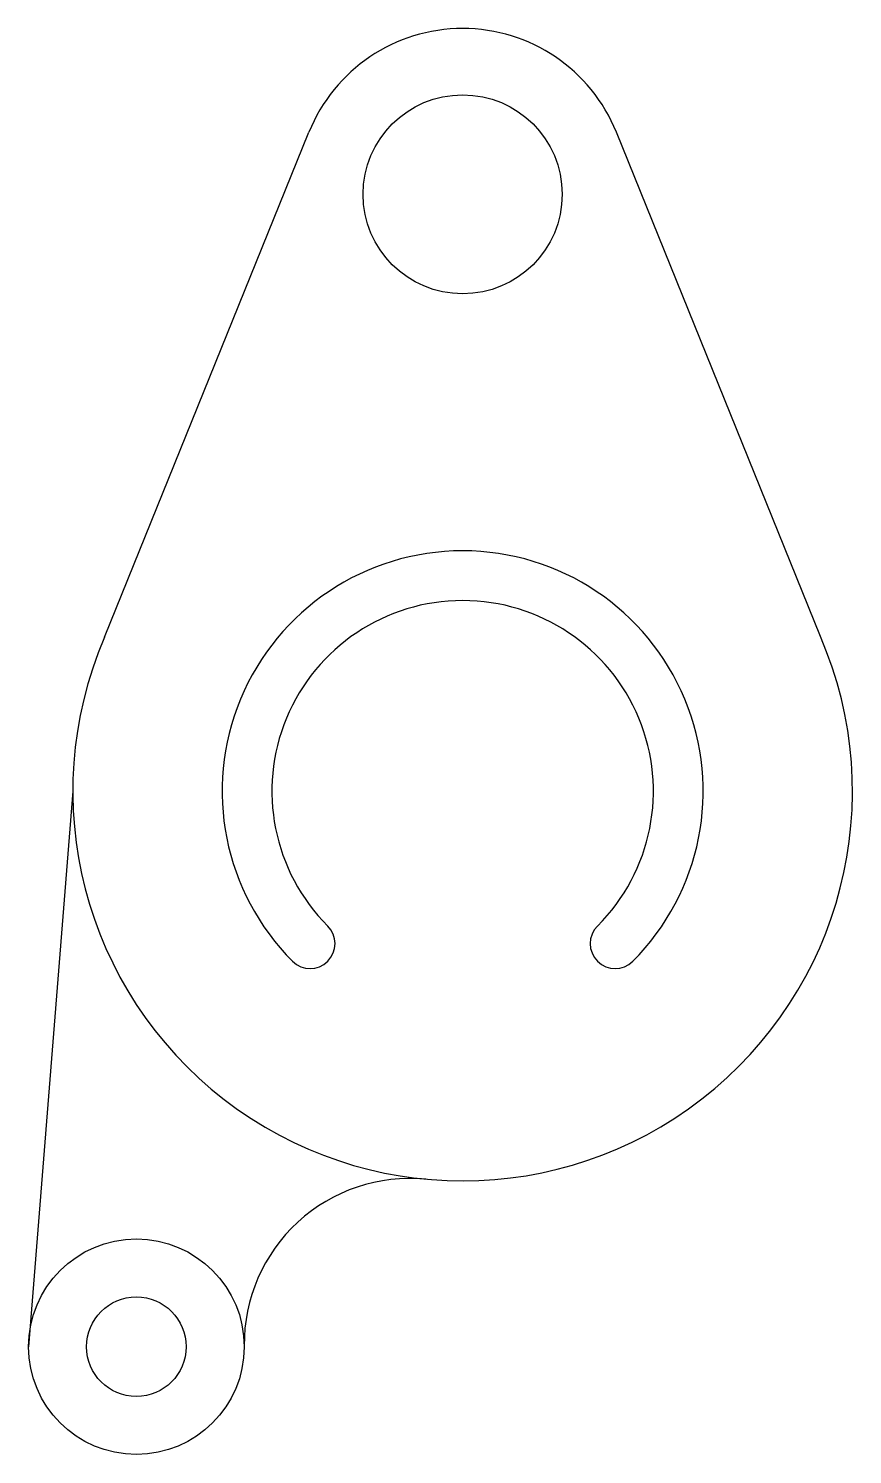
# Model space of a CAD drawing. Header units: millimetres. Extents: x 2698 to 2797, y 1598 to 1770.
import ezdxf

# ---------------------------------------------------------------- set-up
doc = ezdxf.new("R2010")
doc.units = ezdxf.units.MM

msp = doc.modelspace()

# ---------------------------------------------------------------- linework, layer by layer
for p, q in [((2706.82, 1696.57), (2731.46, 1757.5)), ((2793.13, 1696.67), (2768.54, 1757.5)), ((2703, 1678), (2697.66, 1611))]:
    msp.add_line(p, q)
for centre, radius in [((2750, 1750), 12), ((2710.66, 1611), 13), ((2710.66, 1611), 6)]:
    msp.add_circle(centre, radius)
for centre, radius, start, end in [((2750, 1750), 20, 22.0124, 157.9854), ((2750, 1678), 29, 315, 225), ((2750, 1678), 23, 315, 225), ((2750, 1678), 47, 156.7284, 23.4076), ((2731.62, 1659.62), 3, 225, 45), ((2768.38, 1659.62), 3, 135, 315), ((2743.66, 1611.3), 20, 84.5682, 180.5209)]:
    msp.add_arc(centre, radius, start, end)

doc.saveas('drawing.dxf')
